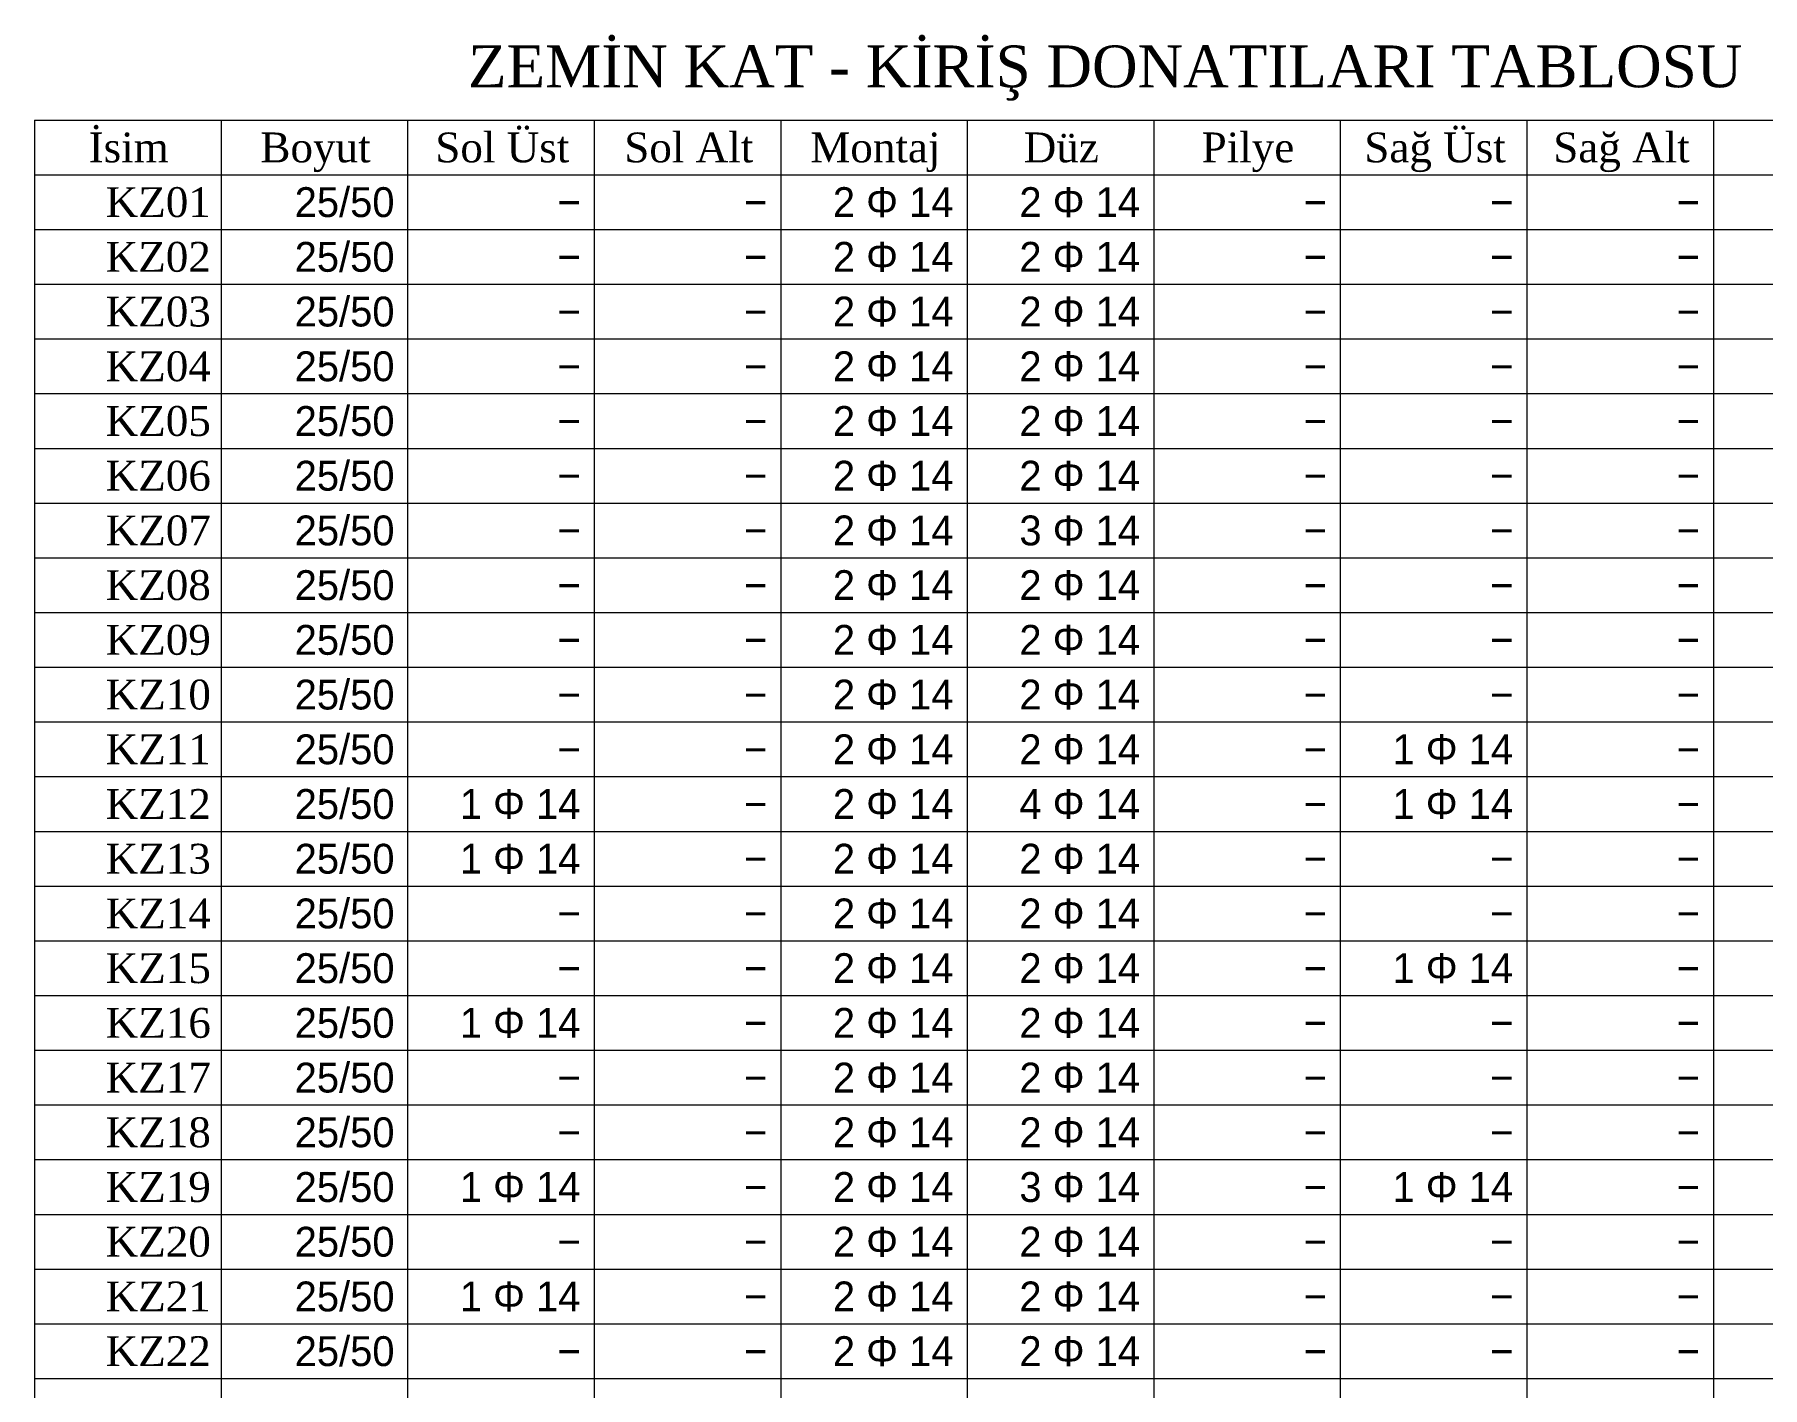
# Model space of a CAD drawing. Header units: millimetres. Extents: x 2232 to 85269, y -3593 to 5869.
# Drawn here: x 30474 to 31099, y -2194 to -1704 of the extents above; entities that cross this region are included whole.
import ezdxf

# ---------------------------------------------------------------- set-up
doc = ezdxf.new("R2010")
doc.units = ezdxf.units.MM
doc.layers.add('Donatı Metraj Tablosu', color=7, linetype='Continuous')
doc.layers.add('Standart', color=7, linetype='Continuous')
doc.styles.add('symbol_1_18', font='symbol.ttf', dxfattribs={"height": 0.2})
doc.styles.add('times new roman_1_18', font='times.ttf', dxfattribs={"height": 0.2})

# ---------------------------------------------------------------- blocks, each defined once
blk = doc.blocks.new('IDE212Entity7341')
at = {"layer": 'Donatı Metraj Tablosu', "color": 1, "linetype": 'Continuous', "lineweight": 5}
for points in [[(28798, 774.4), (29138, 774.4)], [(28798, 774.4), (28798, 0)], [(28828, 774.4), (28828, 0)], [(28858, 774.4), (28858, 0)], [(28888, 774.4), (28888, 0)], [(28918, 774.4), (28918, 0)], [(28948, 774.4), (28948, 0)], [(28978, 774.4), (28978, 0)], [(29008, 774.4), (29008, 0)], [(29038, 774.4), (29038, 0)], [(29068, 774.4), (29068, 0)], [(28798, 765.6), (29138, 765.6)], [(28798, 756.8), (29138, 756.8)], [(28798, 748), (29138, 748)], [(28798, 739.2), (29138, 739.2)], [(28798, 730.4), (29138, 730.4)], [(28798, 721.6), (29138, 721.6)], [(28798, 712.8), (29138, 712.8)], [(28798, 704), (29138, 704)], [(28798, 695.2), (29138, 695.2)], [(28798, 686.4), (29138, 686.4)], [(28798, 677.6), (29138, 677.6)], [(28798, 668.8), (29138, 668.8)], [(28798, 660), (29138, 660)], [(28798, 651.2), (29138, 651.2)], [(28798, 642.4), (29138, 642.4)], [(28798, 633.6), (29138, 633.6)], [(28798, 624.8), (29138, 624.8)], [(28798, 616), (29138, 616)], [(28798, 607.2), (29138, 607.2)], [(28798, 598.4), (29138, 598.4)], [(28798, 589.6), (29138, 589.6)], [(28798, 580.8), (29138, 580.8)], [(28798, 572), (29138, 572)]]:
    blk.add_lwpolyline(points, dxfattribs=at)
for s, height, style, p in [('ZEMİN KAT - KİRİŞ DONATILARI TABLOSU', 6.72, 'times new roman_1_18', (28867.71, 779.68)), ('İsim', 4.8, 'times new roman_1_18', (28806.69, 767.6)), ('Sol Üst', 4.8, 'times new roman_1_18', (28862.45, 767.6)), ('Sol Alt', 4.8, 'times new roman_1_18', (28892.84, 767.6)), ('Pilye', 4.8, 'times new roman_1_18', (28985.7, 767.6)), ('Sağ Üst', 4.8, 'times new roman_1_18', (29011.86, 767.6)), ('Sağ Alt', 4.8, 'times new roman_1_18', (29042.25, 767.6)), ('Boyut', 4.8, 'times new roman_1_18', (28834.32, 767.6)), ('Montaj', 4.8, 'times new roman_1_18', (28922.75, 767.6)), ('Düz', 4.8, 'times new roman_1_18', (28957.09, 767.6)), ('KZ01', 4.8, 'times new roman_1_18', (28809.44, 758.8)), ('25/50', 4.8, 'symbol_1_18', (28839.83, 758.8)), ('2 F 14', 4.8, 'symbol_1_18', (28926.39, 758.8)), ('2 F 14', 4.8, 'symbol_1_18', (28956.39, 758.8)), ('-', 4.8, 'symbol_1_18', (28882.1, 758.8)), ('-', 4.8, 'symbol_1_18', (28912.1, 758.8)), ('-', 4.8, 'symbol_1_18', (29002.1, 758.8)), ('-', 4.8, 'symbol_1_18', (29032.1, 758.8)), ('-', 4.8, 'symbol_1_18', (29062.1, 758.8)), ('KZ02', 4.8, 'times new roman_1_18', (28809.44, 750)), ('25/50', 4.8, 'symbol_1_18', (28839.83, 750)), ('2 F 14', 4.8, 'symbol_1_18', (28926.39, 750)), ('2 F 14', 4.8, 'symbol_1_18', (28956.39, 750)), ('-', 4.8, 'symbol_1_18', (28882.1, 750)), ('-', 4.8, 'symbol_1_18', (28912.1, 750)), ('-', 4.8, 'symbol_1_18', (29002.1, 750)), ('-', 4.8, 'symbol_1_18', (29032.1, 750)), ('-', 4.8, 'symbol_1_18', (29062.1, 750)), ('KZ03', 4.8, 'times new roman_1_18', (28809.44, 741.2)), ('25/50', 4.8, 'symbol_1_18', (28839.83, 741.2)), ('2 F 14', 4.8, 'symbol_1_18', (28926.39, 741.2)), ('2 F 14', 4.8, 'symbol_1_18', (28956.39, 741.2)), ('-', 4.8, 'symbol_1_18', (28882.1, 741.2)), ('-', 4.8, 'symbol_1_18', (28912.1, 741.2)), ('-', 4.8, 'symbol_1_18', (29002.1, 741.2)), ('-', 4.8, 'symbol_1_18', (29032.1, 741.2)), ('-', 4.8, 'symbol_1_18', (29062.1, 741.2)), ('KZ04', 4.8, 'times new roman_1_18', (28809.44, 732.4)), ('25/50', 4.8, 'symbol_1_18', (28839.83, 732.4)), ('2 F 14', 4.8, 'symbol_1_18', (28926.39, 732.4)), ('2 F 14', 4.8, 'symbol_1_18', (28956.39, 732.4)), ('-', 4.8, 'symbol_1_18', (28882.1, 732.4)), ('-', 4.8, 'symbol_1_18', (28912.1, 732.4)), ('-', 4.8, 'symbol_1_18', (29002.1, 732.4)), ('-', 4.8, 'symbol_1_18', (29032.1, 732.4)), ('-', 4.8, 'symbol_1_18', (29062.1, 732.4)), ('KZ05', 4.8, 'times new roman_1_18', (28809.44, 723.6)), ('25/50', 4.8, 'symbol_1_18', (28839.83, 723.6)), ('2 F 14', 4.8, 'symbol_1_18', (28926.39, 723.6)), ('2 F 14', 4.8, 'symbol_1_18', (28956.39, 723.6)), ('-', 4.8, 'symbol_1_18', (28882.1, 723.6)), ('-', 4.8, 'symbol_1_18', (28912.1, 723.6)), ('-', 4.8, 'symbol_1_18', (29002.1, 723.6)), ('-', 4.8, 'symbol_1_18', (29032.1, 723.6)), ('-', 4.8, 'symbol_1_18', (29062.1, 723.6)), ('25/50', 4.8, 'symbol_1_18', (28839.83, 714.8)), ('KZ06', 4.8, 'times new roman_1_18', (28809.44, 714.8)), ('-', 4.8, 'symbol_1_18', (28882.1, 714.8)), ('-', 4.8, 'symbol_1_18', (28912.1, 714.8)), ('2 F 14', 4.8, 'symbol_1_18', (28926.39, 714.8)), ('2 F 14', 4.8, 'symbol_1_18', (28956.39, 714.8)), ('-', 4.8, 'symbol_1_18', (29002.1, 714.8)), ('-', 4.8, 'symbol_1_18', (29032.1, 714.8)), ('-', 4.8, 'symbol_1_18', (29062.1, 714.8)), ('KZ07', 4.8, 'times new roman_1_18', (28809.44, 706)), ('25/50', 4.8, 'symbol_1_18', (28839.83, 706)), ('2 F 14', 4.8, 'symbol_1_18', (28926.39, 706)), ('3 F 14', 4.8, 'symbol_1_18', (28956.39, 706)), ('-', 4.8, 'symbol_1_18', (28882.1, 706)), ('-', 4.8, 'symbol_1_18', (28912.1, 706)), ('-', 4.8, 'symbol_1_18', (29002.1, 706)), ('-', 4.8, 'symbol_1_18', (29032.1, 706)), ('-', 4.8, 'symbol_1_18', (29062.1, 706)), ('KZ08', 4.8, 'times new roman_1_18', (28809.44, 697.2)), ('25/50', 4.8, 'symbol_1_18', (28839.83, 697.2)), ('2 F 14', 4.8, 'symbol_1_18', (28926.39, 697.2)), ('2 F 14', 4.8, 'symbol_1_18', (28956.39, 697.2)), ('-', 4.8, 'symbol_1_18', (28882.1, 697.2)), ('-', 4.8, 'symbol_1_18', (28912.1, 697.2)), ('-', 4.8, 'symbol_1_18', (29002.1, 697.2)), ('-', 4.8, 'symbol_1_18', (29032.1, 697.2)), ('-', 4.8, 'symbol_1_18', (29062.1, 697.2)), ('KZ09', 4.8, 'times new roman_1_18', (28809.44, 688.4)), ('25/50', 4.8, 'symbol_1_18', (28839.83, 688.4)), ('2 F 14', 4.8, 'symbol_1_18', (28926.39, 688.4)), ('2 F 14', 4.8, 'symbol_1_18', (28956.39, 688.4)), ('-', 4.8, 'symbol_1_18', (28882.1, 688.4)), ('-', 4.8, 'symbol_1_18', (28912.1, 688.4)), ('-', 4.8, 'symbol_1_18', (29002.1, 688.4)), ('-', 4.8, 'symbol_1_18', (29032.1, 688.4)), ('-', 4.8, 'symbol_1_18', (29062.1, 688.4)), ('KZ10', 4.8, 'times new roman_1_18', (28809.44, 679.6)), ('25/50', 4.8, 'symbol_1_18', (28839.83, 679.6)), ('2 F 14', 4.8, 'symbol_1_18', (28926.39, 679.6)), ('2 F 14', 4.8, 'symbol_1_18', (28956.39, 679.6)), ('-', 4.8, 'symbol_1_18', (28882.1, 679.6)), ('-', 4.8, 'symbol_1_18', (28912.1, 679.6)), ('-', 4.8, 'symbol_1_18', (29002.1, 679.6)), ('-', 4.8, 'symbol_1_18', (29032.1, 679.6)), ('-', 4.8, 'symbol_1_18', (29062.1, 679.6)), ('KZ11', 4.8, 'times new roman_1_18', (28809.44, 670.8)), ('25/50', 4.8, 'symbol_1_18', (28839.83, 670.8)), ('2 F 14', 4.8, 'symbol_1_18', (28926.39, 670.8)), ('2 F 14', 4.8, 'symbol_1_18', (28956.39, 670.8)), ('1 F 14', 4.8, 'symbol_1_18', (29016.39, 670.8)), ('-', 4.8, 'symbol_1_18', (28882.1, 670.8)), ('-', 4.8, 'symbol_1_18', (28912.1, 670.8)), ('-', 4.8, 'symbol_1_18', (29002.1, 670.8)), ('-', 4.8, 'symbol_1_18', (29062.1, 670.8)), ('25/50', 4.8, 'symbol_1_18', (28839.83, 662)), ('KZ12', 4.8, 'times new roman_1_18', (28809.44, 662)), ('1 F 14', 4.8, 'symbol_1_18', (28866.39, 662)), ('-', 4.8, 'symbol_1_18', (28912.1, 662)), ('2 F 14', 4.8, 'symbol_1_18', (28926.39, 662)), ('4 F 14', 4.8, 'symbol_1_18', (28956.39, 662)), ('-', 4.8, 'symbol_1_18', (29002.1, 662)), ('1 F 14', 4.8, 'symbol_1_18', (29016.39, 662)), ('-', 4.8, 'symbol_1_18', (29062.1, 662)), ('KZ13', 4.8, 'times new roman_1_18', (28809.44, 653.2)), ('25/50', 4.8, 'symbol_1_18', (28839.83, 653.2)), ('1 F 14', 4.8, 'symbol_1_18', (28866.39, 653.2)), ('2 F 14', 4.8, 'symbol_1_18', (28926.39, 653.2)), ('2 F 14', 4.8, 'symbol_1_18', (28956.39, 653.2)), ('-', 4.8, 'symbol_1_18', (28912.1, 653.2)), ('-', 4.8, 'symbol_1_18', (29002.1, 653.2)), ('-', 4.8, 'symbol_1_18', (29032.1, 653.2)), ('-', 4.8, 'symbol_1_18', (29062.1, 653.2)), ('KZ14', 4.8, 'times new roman_1_18', (28809.44, 644.4)), ('25/50', 4.8, 'symbol_1_18', (28839.83, 644.4)), ('2 F 14', 4.8, 'symbol_1_18', (28926.39, 644.4)), ('2 F 14', 4.8, 'symbol_1_18', (28956.39, 644.4)), ('-', 4.8, 'symbol_1_18', (28882.1, 644.4)), ('-', 4.8, 'symbol_1_18', (28912.1, 644.4)), ('-', 4.8, 'symbol_1_18', (29002.1, 644.4)), ('-', 4.8, 'symbol_1_18', (29032.1, 644.4)), ('-', 4.8, 'symbol_1_18', (29062.1, 644.4)), ('KZ15', 4.8, 'times new roman_1_18', (28809.44, 635.6)), ('25/50', 4.8, 'symbol_1_18', (28839.83, 635.6)), ('2 F 14', 4.8, 'symbol_1_18', (28926.39, 635.6)), ('2 F 14', 4.8, 'symbol_1_18', (28956.39, 635.6)), ('1 F 14', 4.8, 'symbol_1_18', (29016.39, 635.6)), ('-', 4.8, 'symbol_1_18', (28882.1, 635.6)), ('-', 4.8, 'symbol_1_18', (28912.1, 635.6)), ('-', 4.8, 'symbol_1_18', (29002.1, 635.6)), ('-', 4.8, 'symbol_1_18', (29062.1, 635.6)), ('KZ16', 4.8, 'times new roman_1_18', (28809.44, 626.8)), ('25/50', 4.8, 'symbol_1_18', (28839.83, 626.8)), ('1 F 14', 4.8, 'symbol_1_18', (28866.39, 626.8)), ('2 F 14', 4.8, 'symbol_1_18', (28926.39, 626.8)), ('2 F 14', 4.8, 'symbol_1_18', (28956.39, 626.8)), ('-', 4.8, 'symbol_1_18', (28912.1, 626.8)), ('-', 4.8, 'symbol_1_18', (29002.1, 626.8)), ('-', 4.8, 'symbol_1_18', (29032.1, 626.8)), ('-', 4.8, 'symbol_1_18', (29062.1, 626.8)), ('KZ17', 4.8, 'times new roman_1_18', (28809.44, 618)), ('25/50', 4.8, 'symbol_1_18', (28839.83, 618)), ('2 F 14', 4.8, 'symbol_1_18', (28926.39, 618)), ('2 F 14', 4.8, 'symbol_1_18', (28956.39, 618)), ('-', 4.8, 'symbol_1_18', (28882.1, 618)), ('-', 4.8, 'symbol_1_18', (28912.1, 618)), ('-', 4.8, 'symbol_1_18', (29002.1, 618)), ('-', 4.8, 'symbol_1_18', (29032.1, 618)), ('-', 4.8, 'symbol_1_18', (29062.1, 618)), ('25/50', 4.8, 'symbol_1_18', (28839.83, 609.2)), ('KZ18', 4.8, 'times new roman_1_18', (28809.44, 609.2)), ('-', 4.8, 'symbol_1_18', (28882.1, 609.2)), ('-', 4.8, 'symbol_1_18', (28912.1, 609.2)), ('2 F 14', 4.8, 'symbol_1_18', (28926.39, 609.2)), ('2 F 14', 4.8, 'symbol_1_18', (28956.39, 609.2)), ('-', 4.8, 'symbol_1_18', (29002.1, 609.2)), ('-', 4.8, 'symbol_1_18', (29032.1, 609.2)), ('-', 4.8, 'symbol_1_18', (29062.1, 609.2)), ('KZ19', 4.8, 'times new roman_1_18', (28809.44, 600.4)), ('25/50', 4.8, 'symbol_1_18', (28839.83, 600.4)), ('1 F 14', 4.8, 'symbol_1_18', (28866.39, 600.4)), ('2 F 14', 4.8, 'symbol_1_18', (28926.39, 600.4)), ('3 F 14', 4.8, 'symbol_1_18', (28956.39, 600.4)), ('1 F 14', 4.8, 'symbol_1_18', (29016.39, 600.4)), ('-', 4.8, 'symbol_1_18', (28912.1, 600.4)), ('-', 4.8, 'symbol_1_18', (29002.1, 600.4)), ('-', 4.8, 'symbol_1_18', (29062.1, 600.4)), ('KZ20', 4.8, 'times new roman_1_18', (28809.44, 591.6)), ('25/50', 4.8, 'symbol_1_18', (28839.83, 591.6)), ('2 F 14', 4.8, 'symbol_1_18', (28926.39, 591.6)), ('2 F 14', 4.8, 'symbol_1_18', (28956.39, 591.6)), ('-', 4.8, 'symbol_1_18', (28882.1, 591.6)), ('-', 4.8, 'symbol_1_18', (28912.1, 591.6)), ('-', 4.8, 'symbol_1_18', (29002.1, 591.6)), ('-', 4.8, 'symbol_1_18', (29032.1, 591.6)), ('-', 4.8, 'symbol_1_18', (29062.1, 591.6)), ('KZ21', 4.8, 'times new roman_1_18', (28809.44, 582.8)), ('25/50', 4.8, 'symbol_1_18', (28839.83, 582.8)), ('1 F 14', 4.8, 'symbol_1_18', (28866.39, 582.8)), ('2 F 14', 4.8, 'symbol_1_18', (28926.39, 582.8)), ('2 F 14', 4.8, 'symbol_1_18', (28956.39, 582.8)), ('-', 4.8, 'symbol_1_18', (28912.1, 582.8)), ('-', 4.8, 'symbol_1_18', (29002.1, 582.8)), ('-', 4.8, 'symbol_1_18', (29032.1, 582.8)), ('-', 4.8, 'symbol_1_18', (29062.1, 582.8)), ('KZ22', 4.8, 'times new roman_1_18', (28809.44, 574)), ('25/50', 4.8, 'symbol_1_18', (28839.83, 574)), ('2 F 14', 4.8, 'symbol_1_18', (28926.39, 574)), ('2 F 14', 4.8, 'symbol_1_18', (28956.39, 574)), ('-', 4.8, 'symbol_1_18', (28882.1, 574)), ('-', 4.8, 'symbol_1_18', (28912.1, 574)), ('-', 4.8, 'symbol_1_18', (29002.1, 574)), ('-', 4.8, 'symbol_1_18', (29032.1, 574)), ('-', 4.8, 'symbol_1_18', (29062.1, 574))]:
    blk.add_text(s, height=height, dxfattribs=dict(at, style=style)).set_placement(p)

msp = doc.modelspace()

# ---------------------------------------------------------------- block references
at = {"layer": 'Standart', "xscale": 2.25, "yscale": 2.25, "zscale": 2.25}
msp.add_blockref('IDE212Entity7341', (-34321.45, -3477.75), dxfattribs=at)

doc.saveas('drawing.dxf')
